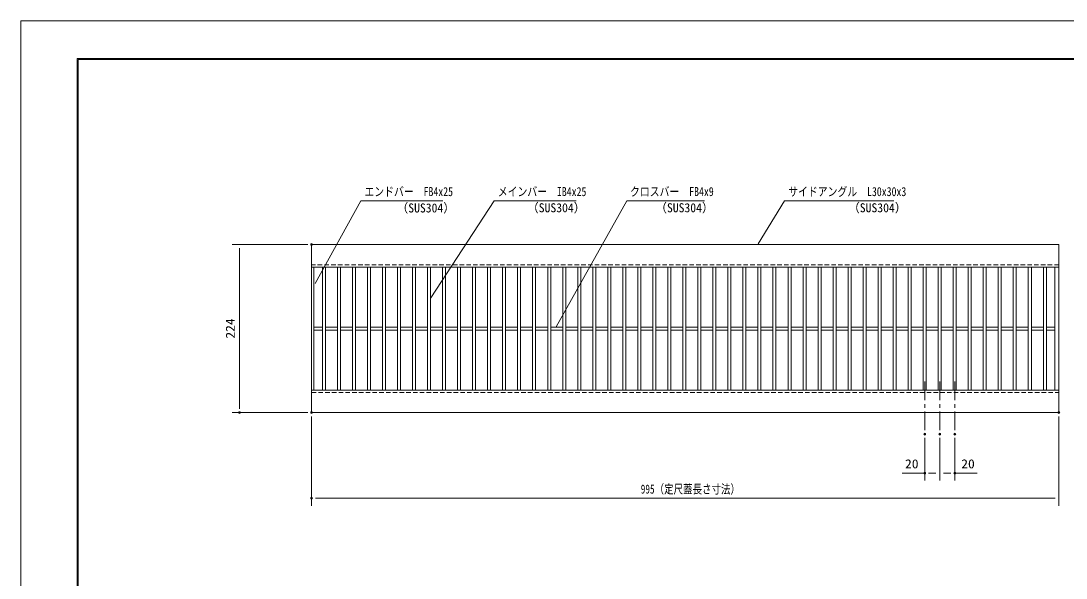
# Model space of a CAD drawing. Units: millimetres, scale not verified. Extents: x -1050 to 1050, y -742 to 742.
# Drawn here: x -1050 to 342, y 0 to 742 of the extents above; entities that cross this region are included whole.
import ezdxf
from ezdxf.enums import TextEntityAlignment as Align

# ---------------------------------------------------------------- set-up
doc = ezdxf.new("R2010")
doc.units = ezdxf.units.MM
doc.header["$LTSCALE"] = 5
doc.header["$PDMODE"] = 32
doc.header["$PDSIZE"] = 2.5
doc.linetypes.add('CHAIN1', pattern=[8, 5, -1, 1, -1])
doc.linetypes.add('DASHED1', pattern=[1.8, 1.2, -0.6])
for name, color, linetype, lineweight in [('0-0_7-図\u3000枠', 4, 'Continuous', 9), ('0-1_寸法注釈', 2, 'Continuous', 9), ('0-2_蓋', 5, 'Continuous', 9), ('0-4_DEFPOINTS', 134, 'Continuous', 9), ('0-5_中心線', 6, 'CHAIN1', 9), ('0-6_破線', 4, 'DASHED1', 9)]:
    doc.layers.add(name, color=color, linetype=linetype, lineweight=lineweight)
doc.styles.add('ＭＳ ゴシック', font='')
doc.styles.get('ＭＳ ゴシック').set_extended_font_data('MS Gothic')

msp = doc.modelspace()

# ---------------------------------------------------------------- linework, layer by layer
at = {"layer": '0-0_7-図\u3000枠'}
for p, q in [((-975, -692.5), (-975, 692.5)), ((-973.75, -691.25), (-973.75, 691.25)), ((-973.75, 691.25), (998.75, 691.25))]:
    msp.add_line(p, q, dxfattribs=at)
msp.add_lwpolyline([(-975, 692.5), (1000, 692.5), (1000, -692.5)], dxfattribs=at)
at = {"layer": '0-1_寸法注釈'}
for p, q in [((-667.864, 444.475), (-768.891, 444.475)), ((-758.891, 439.475), (-758.891, 225.475)), ((-667.864, 220.475), (-768.891, 220.475)), ((-662.864, 215.475), (-662.864, 96.344)), ((332.136, 215.475), (332.136, 96.344)), ((153.41, 186.781), (153.41, 129.975)), ((173.41, 186.781), (173.41, 129.975)), ((173.41, 186.781), (173.41, 129.975)), ((193.41, 186.781), (193.41, 129.975)), ((153.41, 139.975), (123.563, 139.975)), ((168.41, 139.975), (158.41, 139.975)), ((178.41, 139.975), (188.41, 139.975)), ((193.41, 139.975), (223.256, 139.975)), ((327.136, 106.344), (-657.864, 106.344))]:
    msp.add_line(p, q, dxfattribs=at)
for points in [[(-488.121, 502.749), (-597.345, 502.749), (-658.373, 392.733)], [(-310.561, 502.749), (-419.785, 502.749), (-504.039, 373.68)], [(-139.927, 502.749), (-243.134, 502.749), (-337.189, 334.845)], [(112.214, 502.749), (-33.113, 502.749), (-68.163, 445.322)]]:
    msp.add_lwpolyline(points, dxfattribs=at)
at = {"layer": '0-2_蓋'}
for p, q in [((-662.864, 220.475), (-662.864, 444.475)), ((332.136, 444.475), (-662.864, 444.475)), ((332.136, 220.475), (332.136, 444.475)), ((332.136, 414.475), (-662.864, 414.475)), ((-660.09, 250.475), (-660.09, 414.475)), ((-648.59, 414.475), (-648.59, 250.475)), ((-644.59, 414.475), (-644.59, 250.475)), ((-628.59, 414.475), (-628.59, 250.475)), ((-624.59, 414.475), (-624.59, 250.475)), ((-608.59, 414.475), (-608.59, 250.475)), ((-604.59, 414.475), (-604.59, 250.475)), ((-588.59, 414.475), (-588.59, 250.475)), ((-584.59, 414.475), (-584.59, 250.475)), ((-568.59, 414.475), (-568.59, 250.475)), ((-564.59, 414.475), (-564.59, 250.475)), ((-548.59, 414.475), (-548.59, 250.475)), ((-544.59, 414.475), (-544.59, 250.475)), ((-528.59, 414.475), (-528.59, 250.475)), ((-524.59, 414.475), (-524.59, 250.475)), ((-508.59, 414.475), (-508.59, 250.475)), ((-504.59, 414.475), (-504.59, 250.475)), ((-488.59, 414.475), (-488.59, 250.475)), ((-484.59, 414.475), (-484.59, 250.475)), ((-468.59, 414.475), (-468.59, 250.475)), ((-464.59, 414.475), (-464.59, 250.475)), ((-448.59, 414.475), (-448.59, 250.475)), ((-444.59, 414.475), (-444.59, 250.475)), ((-428.59, 414.475), (-428.59, 250.475)), ((-424.59, 414.475), (-424.59, 250.475)), ((-408.59, 414.475), (-408.59, 250.475)), ((-404.59, 414.475), (-404.59, 250.475)), ((-388.59, 414.475), (-388.59, 250.475)), ((-384.59, 414.475), (-384.59, 250.475)), ((-368.59, 414.475), (-368.59, 250.475)), ((-364.59, 414.475), (-364.59, 250.475)), ((-348.59, 414.475), (-348.59, 250.475)), ((-344.59, 414.475), (-344.59, 250.475)), ((-328.59, 414.475), (-328.59, 250.475)), ((-324.59, 414.475), (-324.59, 250.475)), ((-308.59, 414.475), (-308.59, 250.475)), ((-304.59, 414.475), (-304.59, 250.475)), ((-288.59, 414.475), (-288.59, 250.475)), ((-284.59, 414.475), (-284.59, 250.475)), ((-268.59, 414.475), (-268.59, 250.475)), ((-264.59, 414.475), (-264.59, 250.475)), ((-248.59, 414.475), (-248.59, 250.475)), ((-244.59, 414.475), (-244.59, 250.475)), ((-228.59, 414.475), (-228.59, 250.475)), ((-224.59, 414.475), (-224.59, 250.475)), ((-208.59, 414.475), (-208.59, 250.475)), ((-204.59, 414.475), (-204.59, 250.475)), ((-188.59, 414.475), (-188.59, 250.475)), ((-184.59, 414.475), (-184.59, 250.475)), ((-168.59, 414.475), (-168.59, 250.475)), ((-164.59, 414.475), (-164.59, 250.475)), ((-148.59, 414.475), (-148.59, 250.475)), ((-144.59, 414.475), (-144.59, 250.475)), ((-128.59, 414.475), (-128.59, 250.475)), ((-124.59, 414.475), (-124.59, 250.475)), ((-108.59, 414.475), (-108.59, 250.475)), ((-104.59, 414.475), (-104.59, 250.475)), ((-88.59, 414.475), (-88.59, 250.475)), ((-84.59, 414.475), (-84.59, 250.475)), ((-68.59, 414.475), (-68.59, 250.475)), ((-64.59, 414.475), (-64.59, 250.475)), ((-48.59, 414.475), (-48.59, 250.475)), ((-44.59, 414.475), (-44.59, 250.475)), ((-28.59, 414.475), (-28.59, 250.475)), ((-24.59, 414.475), (-24.59, 250.475)), ((-8.59, 414.475), (-8.59, 250.475)), ((-4.59, 414.475), (-4.59, 250.475)), ((11.41, 414.475), (11.41, 250.475)), ((15.41, 414.475), (15.41, 250.475)), ((31.41, 414.475), (31.41, 250.475)), ((35.41, 414.475), (35.41, 250.475)), ((51.41, 414.475), (51.41, 250.475)), ((55.41, 414.475), (55.41, 250.475)), ((71.41, 414.475), (71.41, 250.475)), ((75.41, 414.475), (75.41, 250.475)), ((91.41, 414.475), (91.41, 250.475)), ((95.41, 414.475), (95.41, 250.475)), ((111.41, 414.475), (111.41, 250.475)), ((115.41, 414.475), (115.41, 250.475)), ((131.41, 414.475), (131.41, 250.475)), ((135.41, 414.475), (135.41, 250.475)), ((151.41, 414.475), (151.41, 250.475)), ((155.41, 414.475), (155.41, 250.475)), ((171.41, 414.475), (171.41, 250.475)), ((175.41, 414.475), (175.41, 250.475)), ((191.41, 414.475), (191.41, 250.475)), ((195.41, 414.475), (195.41, 250.475)), ((211.41, 414.475), (211.41, 250.475)), ((215.41, 414.475), (215.41, 250.475)), ((231.41, 414.475), (231.41, 250.475)), ((235.41, 414.475), (235.41, 250.475)), ((251.41, 414.475), (251.41, 250.475)), ((255.41, 414.475), (255.41, 250.475)), ((271.41, 414.475), (271.41, 250.475)), ((275.41, 414.475), (275.41, 250.475)), ((291.41, 414.475), (291.41, 250.475)), ((295.41, 414.475), (295.41, 250.475)), ((311.41, 414.475), (311.41, 250.475)), ((315.41, 414.475), (315.41, 250.475)), ((326.91, 250.475), (326.91, 414.475)), ((-648.59, 334.475), (-660.09, 334.475)), ((-628.59, 334.475), (-644.59, 334.475)), ((-608.59, 334.475), (-624.59, 334.475)), ((-588.59, 334.475), (-604.59, 334.475)), ((-568.59, 334.475), (-584.59, 334.475)), ((-548.59, 334.475), (-564.59, 334.475)), ((-528.59, 334.475), (-544.59, 334.475)), ((-508.59, 334.475), (-524.59, 334.475)), ((-488.59, 334.475), (-504.59, 334.475)), ((-468.59, 334.475), (-484.59, 334.475)), ((-448.59, 334.475), (-464.59, 334.475)), ((-428.59, 334.475), (-444.59, 334.475)), ((-408.59, 334.475), (-424.59, 334.475)), ((-388.59, 334.475), (-404.59, 334.475)), ((-368.59, 334.475), (-384.59, 334.475)), ((-348.59, 334.475), (-364.59, 334.475)), ((-328.59, 334.475), (-344.59, 334.475)), ((-308.59, 334.475), (-324.59, 334.475)), ((-288.59, 334.475), (-304.59, 334.475)), ((-268.59, 334.475), (-284.59, 334.475)), ((-248.59, 334.475), (-264.59, 334.475)), ((-228.59, 334.475), (-244.59, 334.475)), ((-208.59, 334.475), (-224.59, 334.475)), ((-188.59, 334.475), (-204.59, 334.475)), ((-168.59, 334.475), (-184.59, 334.475)), ((-164.59, 334.475), (-148.59, 334.475)), ((-144.59, 334.475), (-128.59, 334.475)), ((-124.59, 334.475), (-108.59, 334.475)), ((-104.59, 334.475), (-88.59, 334.475)), ((-84.59, 334.475), (-68.59, 334.475)), ((-64.59, 334.475), (-48.59, 334.475)), ((-44.59, 334.475), (-28.59, 334.475)), ((-24.59, 334.475), (-8.59, 334.475)), ((-4.59, 334.475), (11.41, 334.475)), ((15.41, 334.475), (31.41, 334.475)), ((35.41, 334.475), (51.41, 334.475)), ((55.41, 334.475), (71.41, 334.475)), ((75.41, 334.475), (91.41, 334.475)), ((95.41, 334.475), (111.41, 334.475)), ((115.41, 334.475), (131.41, 334.475)), ((135.41, 334.475), (151.41, 334.475)), ((155.41, 334.475), (171.41, 334.475)), ((175.41, 334.475), (191.41, 334.475)), ((195.41, 334.475), (211.41, 334.475)), ((215.41, 334.475), (231.41, 334.475)), ((235.41, 334.475), (251.41, 334.475)), ((255.41, 334.475), (271.41, 334.475)), ((275.41, 334.475), (291.41, 334.475)), ((295.41, 334.475), (311.41, 334.475)), ((315.41, 334.475), (326.91, 334.475)), ((-648.59, 330.475), (-660.09, 330.475)), ((-628.59, 330.475), (-644.59, 330.475)), ((-608.59, 330.475), (-624.59, 330.475)), ((-588.59, 330.475), (-604.59, 330.475)), ((-568.59, 330.475), (-584.59, 330.475)), ((-548.59, 330.475), (-564.59, 330.475)), ((-528.59, 330.475), (-544.59, 330.475)), ((-508.59, 330.475), (-524.59, 330.475)), ((-488.59, 330.475), (-504.59, 330.475)), ((-468.59, 330.475), (-484.59, 330.475)), ((-448.59, 330.475), (-464.59, 330.475)), ((-428.59, 330.475), (-444.59, 330.475)), ((-408.59, 330.475), (-424.59, 330.475)), ((-388.59, 330.475), (-404.59, 330.475)), ((-368.59, 330.475), (-384.59, 330.475)), ((-348.59, 330.475), (-364.59, 330.475)), ((-328.59, 330.475), (-344.59, 330.475)), ((-308.59, 330.475), (-324.59, 330.475)), ((-288.59, 330.475), (-304.59, 330.475)), ((-268.59, 330.475), (-284.59, 330.475)), ((-248.59, 330.475), (-264.59, 330.475)), ((-228.59, 330.475), (-244.59, 330.475)), ((-208.59, 330.475), (-224.59, 330.475)), ((-188.59, 330.475), (-204.59, 330.475)), ((-168.59, 330.475), (-184.59, 330.475)), ((-164.59, 330.475), (-148.59, 330.475)), ((-144.59, 330.475), (-128.59, 330.475)), ((-124.59, 330.475), (-108.59, 330.475)), ((-104.59, 330.475), (-88.59, 330.475)), ((-84.59, 330.475), (-68.59, 330.475)), ((-64.59, 330.475), (-48.59, 330.475)), ((-44.59, 330.475), (-28.59, 330.475)), ((-24.59, 330.475), (-8.59, 330.475)), ((-4.59, 330.475), (11.41, 330.475)), ((15.41, 330.475), (31.41, 330.475)), ((35.41, 330.475), (51.41, 330.475)), ((55.41, 330.475), (71.41, 330.475)), ((75.41, 330.475), (91.41, 330.475)), ((95.41, 330.475), (111.41, 330.475)), ((115.41, 330.475), (131.41, 330.475)), ((135.41, 330.475), (151.41, 330.475)), ((155.41, 330.475), (171.41, 330.475)), ((175.41, 330.475), (191.41, 330.475)), ((195.41, 330.475), (211.41, 330.475)), ((215.41, 330.475), (231.41, 330.475)), ((235.41, 330.475), (251.41, 330.475)), ((255.41, 330.475), (271.41, 330.475)), ((275.41, 330.475), (291.41, 330.475)), ((295.41, 330.475), (311.41, 330.475)), ((315.41, 330.475), (326.91, 330.475)), ((-662.864, 250.475), (332.136, 250.475)), ((-662.864, 220.475), (332.136, 220.475))]:
    msp.add_line(p, q, dxfattribs=at)
at = {"layer": '0-4_DEFPOINTS'}
msp.add_lwpolyline([(-1050, -742.5), (-1050, 742.5), (1050, 742.5), (1050, -742.5)], close=True, dxfattribs=at)
for p in [(-662.864, 444.475), (-758.891, 220.475), (-662.864, 220.475), (332.136, 220.475), (153.41, 191.781), (173.41, 191.781), (193.41, 191.781), (153.41, 139.975), (193.41, 139.975), (-662.864, 106.344)]:
    msp.add_point(p, dxfattribs=at)
at = {"layer": '0-5_中心線'}
for p, q in [((153.41, 261.969), (153.41, 191.781)), ((173.41, 261.969), (173.41, 191.781)), ((193.41, 261.969), (193.41, 191.781))]:
    msp.add_line(p, q, dxfattribs=at)
at = {"layer": '0-6_破線'}
for p, q in [((332.136, 417.475), (-662.864, 417.475)), ((-662.864, 247.475), (332.136, 247.475))]:
    msp.add_line(p, q, dxfattribs=at)

# ---------------------------------------------------------------- texts
at = {"layer": '0-1_寸法注釈', "color": 7, "style": 'ＭＳ ゴシック'}
for s, height, width, p in [('エンドバー\u3000FB4x25', 12.02, 0.8, (-592.568, 505.436)), ('メインバー\u3000IB4x25', 12.02, 0.8, (-415.007, 505.436)), ('クロスバー\u3000FB4x9', 12.03, 0.8, (-238.968, 505.436)), ('サイドアングル\u3000L30x30x3', 12.02, 0.8, (-28.335, 505.436)), ('（SUS304）', 12.02, 0.95, (-549.82, 483.644)), ('（SUS304）', 12.02, 0.95, (-376.077, 483.881)), ('（SUS304）', 12.02, 0.95, (-205.364, 483.881)), ('（SUS304）', 12.02, 0.95, (51.418, 483.881)), ('20', 12.02, 1.1, (127.253, 142.662)), ('20', 12.02, 1.1, (202.1, 142.662)), ('995（定尺蓋長さ寸法）', 12.03, 0.75, (-224.663, 109.031))]:
    msp.add_text(s, height=height, dxfattribs=dict(at, width=width)).set_placement(p, align=Align.BOTTOM_LEFT)
at = {"layer": '0-1_寸法注釈', "color": 7, "style": 'ＭＳ ゴシック', "width": 1.1}
msp.add_text('224', height=12.02, rotation=90, dxfattribs=at).set_placement((-761.578, 319.157), align=Align.BOTTOM_LEFT)

doc.saveas('drawing.dxf')
